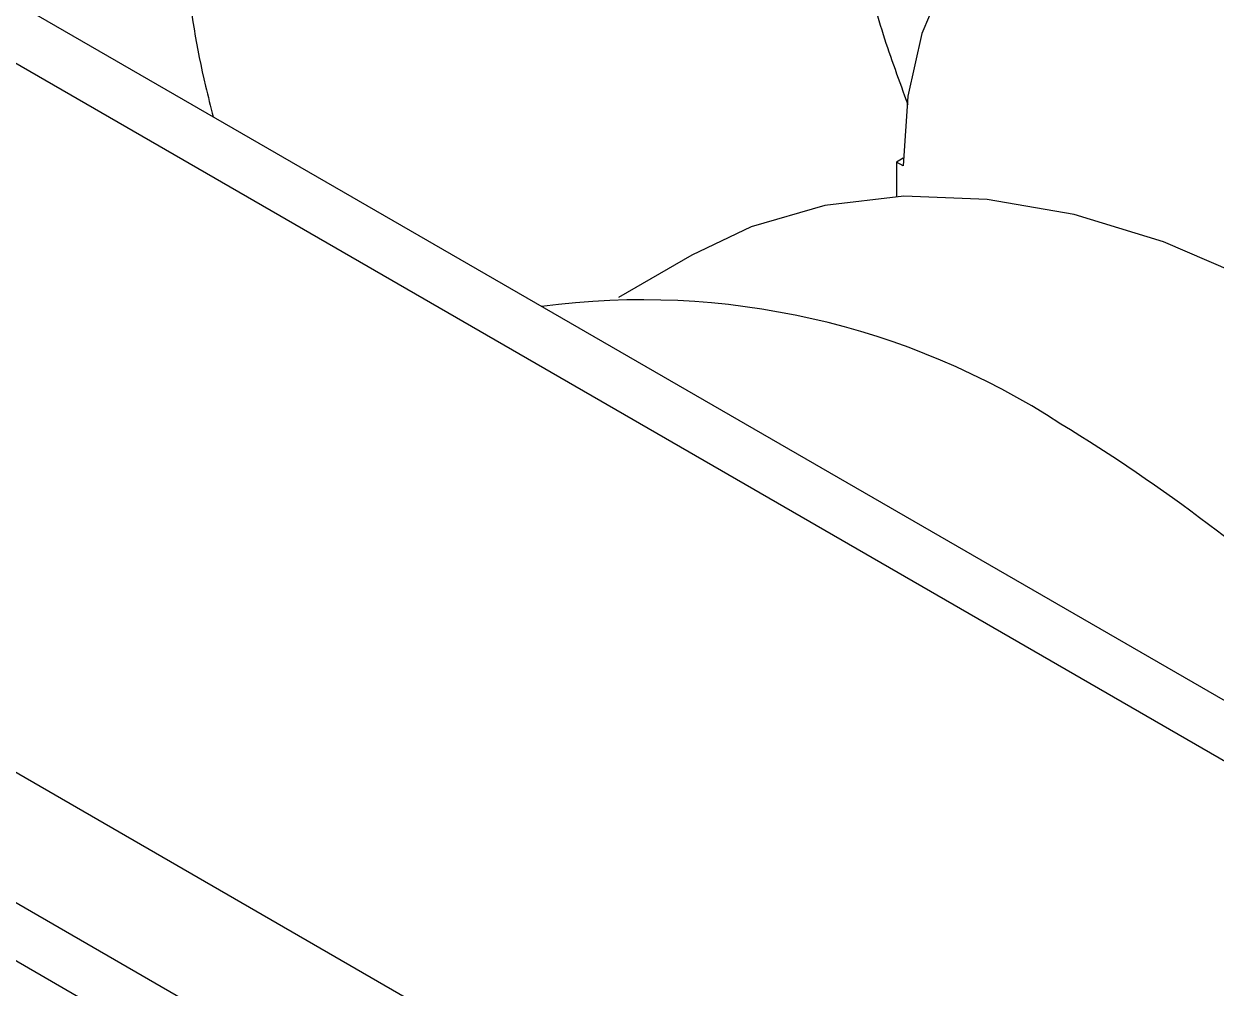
# Model space of a CAD drawing. Extents: x 150 to 4150, y 50 to 2920.
# Drawn here: x 3221.7 to 3301.8, y 1618.4 to 1683.2 of the extents above; entities that cross this region are included whole.
import ezdxf

# ---------------------------------------------------------------- set-up
doc = ezdxf.new("R2010")
doc.units = 0
doc.header["$LTSCALE"] = 10
doc.linetypes.add('SLD-KATı', pattern=[0])
doc.layers.get('0').update_dxf_attribs({"linetype": 'CONTINUOUS'})

msp = doc.modelspace()

# ---------------------------------------------------------------- linework, layer by layer
at = {"color": 7, "linetype": 'SLD-KATı'}
for p, q in [((3350.581, 1609.887), (3195.017, 1699.692)), ((3347.045, 1607.846), (3191.482, 1697.651)), ((3280.757, 1674.178), (3280.312, 1673.921)), ((3280.312, 1673.921), (3280.312, 1671.605)), ((3280.754, 1673.666), (3280.312, 1673.921)), ((3307.17, 1583.219), (3151.607, 1673.023)), ((3266.542, 1667.67), (3261.628, 1664.833)), ((3167.97, 1654.84), (3288.625, 1585.188)), ((3166.744, 1651.642), (3287.398, 1581.99))]:
    msp.add_line(p, q, dxfattribs=at)
at = {"color": 7, "linetype": 'SLD-KATı', "flags": 128}
for points in [[(3337.323, 1641.009), (3337.007, 1646.06), (3336.066, 1651.362), (3334.521, 1656.798), (3332.408, 1662.246), (3329.772, 1667.584), (3326.673, 1672.693), (3323.18, 1677.459), (3319.372, 1681.776), (3315.332, 1685.547), (3311.152, 1688.688), (3306.925, 1691.128), (3302.744, 1692.814), (3298.705, 1693.707), (3294.896, 1693.788), (3291.403, 1693.054), (3288.304, 1691.523), (3285.669, 1689.228), (3283.555, 1686.22), (3282.011, 1682.568), (3281.07, 1678.351), (3280.754, 1673.666)], [(3369.142, 1559.358), (3368.824, 1566.679), (3367.871, 1574.289), (3366.296, 1582.109), (3364.113, 1590.056), (3361.346, 1598.045), (3358.025, 1605.992), (3354.184, 1613.812), (3349.865, 1621.423), (3345.114, 1628.744), (3339.979, 1635.697), (3334.517, 1642.208), (3328.785, 1648.209), (3322.843, 1653.637), (3316.756, 1658.432), (3310.586, 1662.545), (3304.4, 1665.932), (3298.263, 1668.558), (3292.24, 1670.393), (3286.395, 1671.42), (3280.791, 1671.626), (3275.486, 1671.01), (3270.536, 1669.578), (3266.542, 1667.67)]]:
    msp.add_lwpolyline(points, dxfattribs=at)
at = {"color": 7, "linetype": 'SLD-KATı'}
for centre, radius, start, end in [((3263.219, 1613.084), 51.587, 56.94036, 97.53532), ((3229.479, 1554.638), 119.031, 35.59693, 58.67579)]:
    msp.add_arc(centre, radius, start, end, dxfattribs=at)
for points, knots in [([(3231.737, 1698.422), (3231.758, 1697.034), (3231.814, 1693.169), (3232.469, 1686.705), (3233.367, 1680.914), (3234.208, 1677.656), (3234.387, 1676.964)], [0, 0, 0, 0, 0.19817, 0.551733, 0.904793, 1, 1, 1, 1]), ([(3281.092, 1677.772), (3280.511, 1679.352), (3279.311, 1682.617), (3278.041, 1687.409), (3277.171, 1692.005), (3276.786, 1695.678), (3276.751, 1697.668), (3276.737, 1698.422)], [0, 0, 0, 0, 0.208723, 0.431594, 0.651525, 0.868022, 1, 1, 1, 1])]:
    msp.add_open_spline(points, degree=3, knots=knots, dxfattribs=at)

doc.saveas('drawing.dxf')
